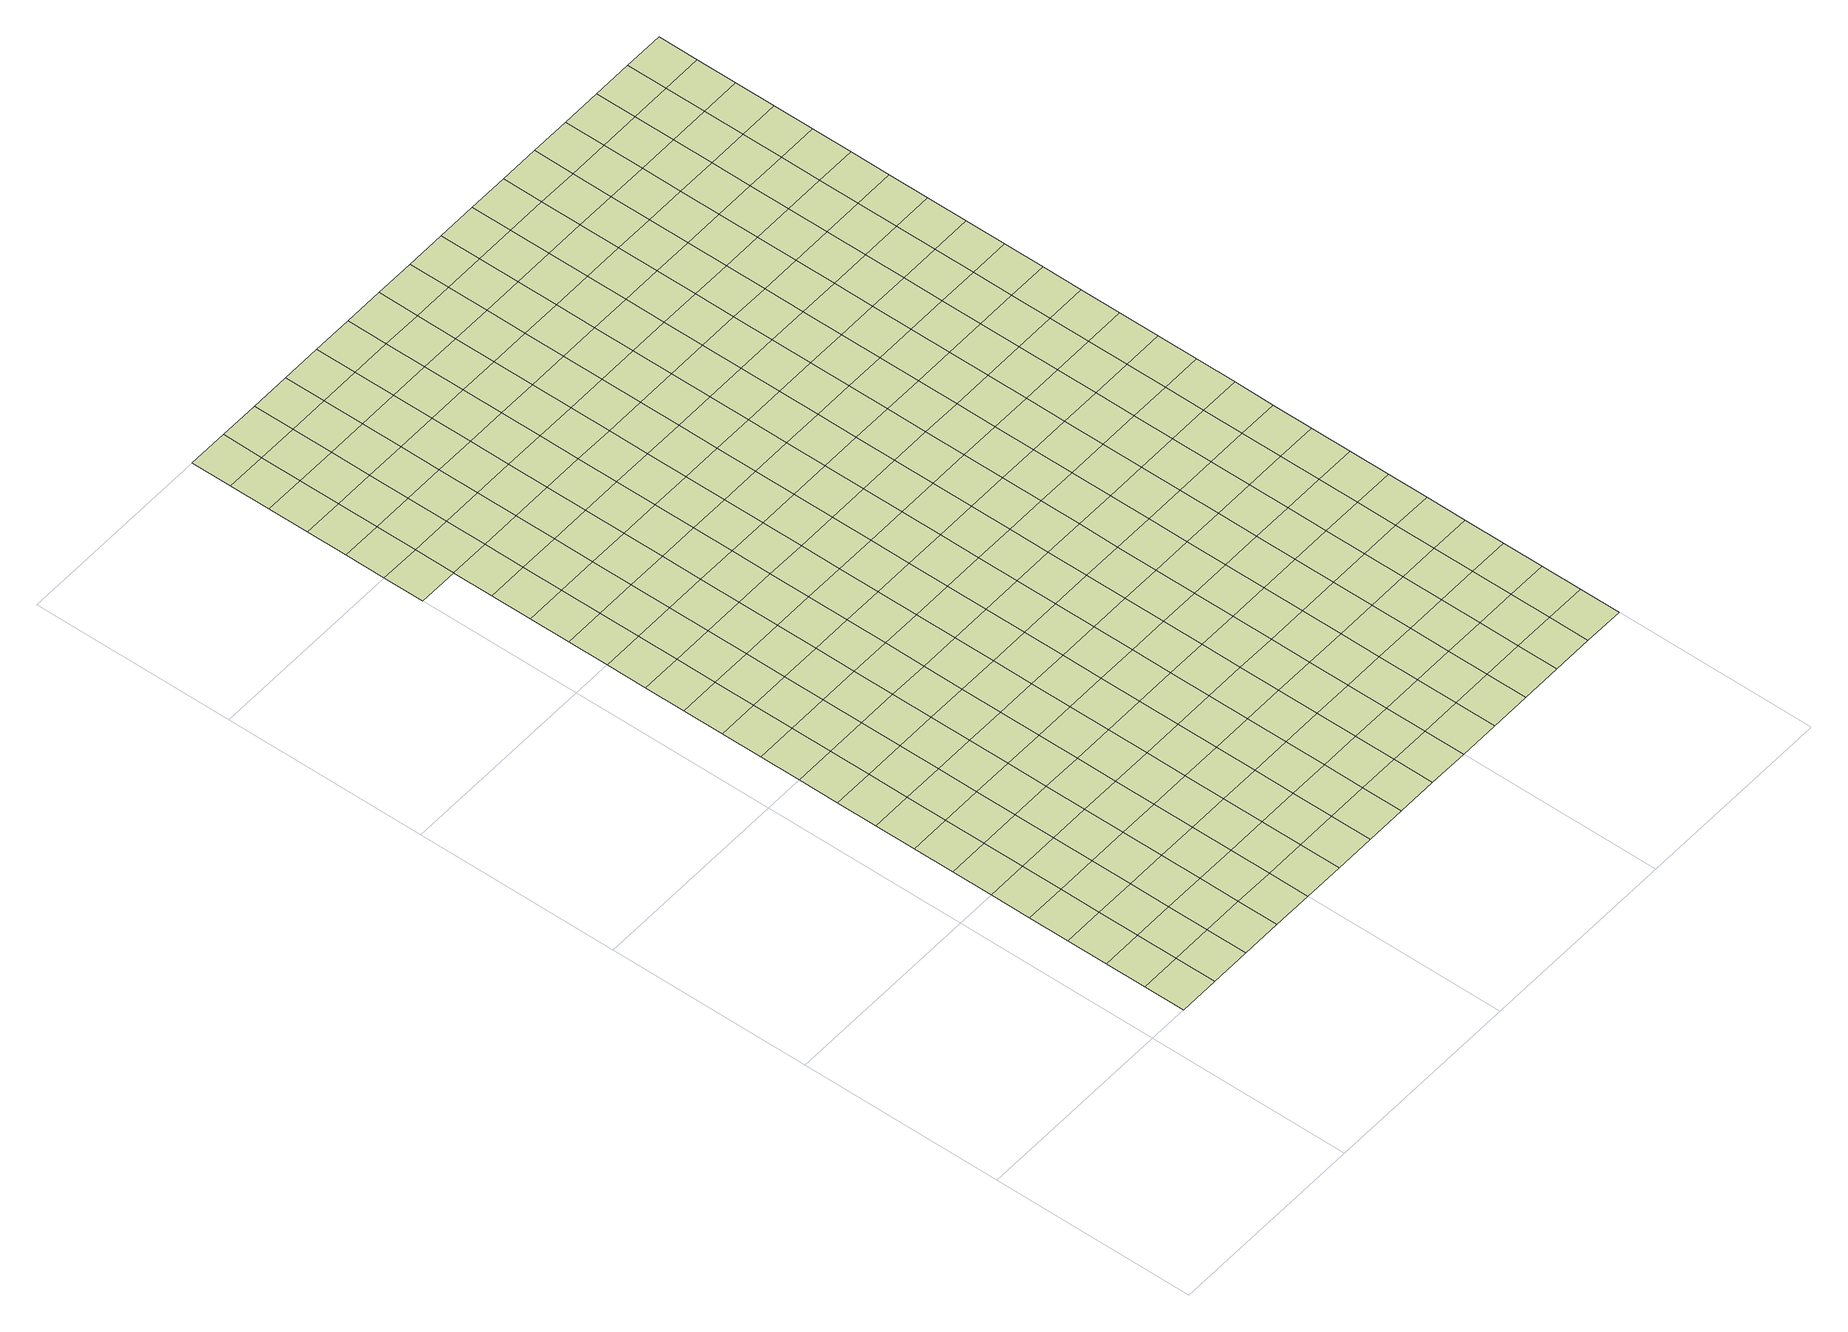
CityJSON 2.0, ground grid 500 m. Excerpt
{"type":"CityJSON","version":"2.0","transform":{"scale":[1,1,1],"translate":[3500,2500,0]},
"CityObjects":{
"landuse1":{"type":"LandUse","geometry":[{"type":"MultiSurface","lod":"2","boundaries":[[[0,1,2,3]]]}]},
"landuse2":{"type":"LandUse","geometry":[{"type":"MultiSurface","lod":"2","boundaries":[[[3,2,4,5]]]}]},
"landuse3":{"type":"LandUse","geometry":[{"type":"MultiSurface","lod":"2","boundaries":[[[5,4,6,7]]]}]},
"landuse4":{"type":"LandUse","geometry":[{"type":"MultiSurface","lod":"2","boundaries":[[[7,6,8,9]]]}]},
"landuse5":{"type":"LandUse","geometry":[{"type":"MultiSurface","lod":"2","boundaries":[[[1,10,11,2]]]}]},
"landuse6":{"type":"LandUse","geometry":[{"type":"MultiSurface","lod":"2","boundaries":[[[9,8,12,13]]]}]},
"landuse7":{"type":"LandUse","geometry":[{"type":"MultiSurface","lod":"2","boundaries":[[[2,11,14,4]]]}]},
"landuse8":{"type":"LandUse","geometry":[{"type":"MultiSurface","lod":"2","boundaries":[[[13,12,15,16]]]}]},
"landuse9":{"type":"LandUse","geometry":[{"type":"MultiSurface","lod":"2","boundaries":[[[4,14,17,6]]]}]},
"landuse10":{"type":"LandUse","geometry":[{"type":"MultiSurface","lod":"2","boundaries":[[[16,15,18,19]]]}]},
"landuse11":{"type":"LandUse","geometry":[{"type":"MultiSurface","lod":"2","boundaries":[[[6,17,20,8]]]}]},
"landuse12":{"type":"LandUse","geometry":[{"type":"MultiSurface","lod":"2","boundaries":[[[10,21,22,11]]]}]},
"landuse13":{"type":"LandUse","geometry":[{"type":"MultiSurface","lod":"2","boundaries":[[[19,18,23,24]]]}]},
"landuse14":{"type":"LandUse","geometry":[{"type":"MultiSurface","lod":"2","boundaries":[[[8,20,25,12]]]}]},
"landuse15":{"type":"LandUse","geometry":[{"type":"MultiSurface","lod":"2","boundaries":[[[11,22,26,14]]]}]},
"landuse16":{"type":"LandUse","geometry":[{"type":"MultiSurface","lod":"2","boundaries":[[[24,23,27,28]]]}]},
"landuse17":{"type":"LandUse","geometry":[{"type":"MultiSurface","lod":"2","boundaries":[[[12,25,29,15]]]}]},
"landuse18":{"type":"LandUse","geometry":[{"type":"MultiSurface","lod":"2","boundaries":[[[14,26,30,17]]]}]},
"landuse19":{"type":"LandUse","geometry":[{"type":"MultiSurface","lod":"2","boundaries":[[[28,27,31,32]]]}]},
"landuse20":{"type":"LandUse","geometry":[{"type":"MultiSurface","lod":"2","boundaries":[[[15,29,33,18]]]}]},
"landuse21":{"type":"LandUse","geometry":[{"type":"MultiSurface","lod":"2","boundaries":[[[17,30,34,20]]]}]},
"landuse22":{"type":"LandUse","geometry":[{"type":"MultiSurface","lod":"2","boundaries":[[[32,31,35,36]]]}]},
"landuse23":{"type":"LandUse","geometry":[{"type":"MultiSurface","lod":"2","boundaries":[[[21,37,38,22]]]}]},
"landuse24":{"type":"LandUse","geometry":[{"type":"MultiSurface","lod":"2","boundaries":[[[18,33,39,23]]]}]},
"landuse25":{"type":"LandUse","geometry":[{"type":"MultiSurface","lod":"2","boundaries":[[[20,34,40,25]]]}]},
"landuse26":{"type":"LandUse","geometry":[{"type":"MultiSurface","lod":"2","boundaries":[[[36,35,41,42]]]}]},
"landuse27":{"type":"LandUse","geometry":[{"type":"MultiSurface","lod":"2","boundaries":[[[22,38,43,26]]]}]},
"landuse28":{"type":"LandUse","geometry":[{"type":"MultiSurface","lod":"2","boundaries":[[[23,39,44,27]]]}]},
"landuse29":{"type":"LandUse","geometry":[{"type":"MultiSurface","lod":"2","boundaries":[[[25,40,45,29]]]}]},
"landuse30":{"type":"LandUse","geometry":[{"type":"MultiSurface","lod":"2","boundaries":[[[42,41,46,47]]]}]},
"landuse31":{"type":"LandUse","geometry":[{"type":"MultiSurface","lod":"2","boundaries":[[[26,43,48,30]]]}]},
"landuse32":{"type":"LandUse","geometry":[{"type":"MultiSurface","lod":"2","boundaries":[[[27,44,49,31]]]}]},
"landuse33":{"type":"LandUse","geometry":[{"type":"MultiSurface","lod":"2","boundaries":[[[29,45,50,33]]]}]},
"landuse34":{"type":"LandUse","geometry":[{"type":"MultiSurface","lod":"2","boundaries":[[[47,46,51,52]]]}]},
"landuse35":{"type":"LandUse","geometry":[{"type":"MultiSurface","lod":"2","boundaries":[[[30,48,53,34]]]}]},
"landuse36":{"type":"LandUse","geometry":[{"type":"MultiSurface","lod":"2","boundaries":[[[31,49,54,35]]]}]},
"landuse37":{"type":"LandUse","geometry":[{"type":"MultiSurface","lod":"2","boundaries":[[[37,55,56,38]]]}]},
"landuse38":{"type":"LandUse","geometry":[{"type":"MultiSurface","lod":"2","boundaries":[[[33,50,57,39]]]}]},
"landuse39":{"type":"LandUse","geometry":[{"type":"MultiSurface","lod":"2","boundaries":[[[52,51,58,59]]]}]},
"landuse40":{"type":"LandUse","geometry":[{"type":"MultiSurface","lod":"2","boundaries":[[[34,53,60,40]]]}]},
"landuse41":{"type":"LandUse","geometry":[{"type":"MultiSurface","lod":"2","boundaries":[[[35,54,61,41]]]}]},
"landuse42":{"type":"LandUse","geometry":[{"type":"MultiSurface","lod":"2","boundaries":[[[38,56,62,43]]]}]},
"landuse43":{"type":"LandUse","geometry":[{"type":"MultiSurface","lod":"2","boundaries":[[[39,57,63,44]]]}]},
"landuse44":{"type":"LandUse","geometry":[{"type":"MultiSurface","lod":"2","boundaries":[[[59,58,64,65]]]}]},
"landuse45":{"type":"LandUse","geometry":[{"type":"MultiSurface","lod":"2","boundaries":[[[40,60,66,45]]]}]},
"landuse46":{"type":"LandUse","geometry":[{"type":"MultiSurface","lod":"2","boundaries":[[[41,61,67,46]]]}]},
"landuse47":{"type":"LandUse","geometry":[{"type":"MultiSurface","lod":"2","boundaries":[[[43,62,68,48]]]}]},
"landuse48":{"type":"LandUse","geometry":[{"type":"MultiSurface","lod":"2","boundaries":[[[69,70,71,72]]]}]},
"landuse49":{"type":"LandUse","geometry":[{"type":"MultiSurface","lod":"2","boundaries":[[[44,63,73,49]]]}]},
"landuse50":{"type":"LandUse","geometry":[{"type":"MultiSurface","lod":"2","boundaries":[[[65,64,74,75]]]}]},
"landuse51":{"type":"LandUse","geometry":[{"type":"MultiSurface","lod":"2","boundaries":[[[45,66,76,50]]]}]},
"landuse52":{"type":"LandUse","geometry":[{"type":"MultiSurface","lod":"2","boundaries":[[[46,67,77,51]]]}]},
"landuse53":{"type":"LandUse","geometry":[{"type":"MultiSurface","lod":"2","boundaries":[[[48,68,78,53]]]}]},
"landuse54":{"type":"LandUse","geometry":[{"type":"MultiSurface","lod":"2","boundaries":[[[72,71,79,80]]]}]},
"landuse55":{"type":"LandUse","geometry":[{"type":"MultiSurface","lod":"2","boundaries":[[[49,73,81,54]]]}]},
"landuse56":{"type":"LandUse","geometry":[{"type":"MultiSurface","lod":"2","boundaries":[[[55,82,83,56]]]}]},
"landuse57":{"type":"LandUse","geometry":[{"type":"MultiSurface","lod":"2","boundaries":[[[75,74,84,85]]]}]},
"landuse58":{"type":"LandUse","geometry":[{"type":"MultiSurface","lod":"2","boundaries":[[[50,76,86,57]]]}]},
"landuse59":{"type":"LandUse","geometry":[{"type":"MultiSurface","lod":"2","boundaries":[[[51,77,87,58]]]}]},
"landuse60":{"type":"LandUse","geometry":[{"type":"MultiSurface","lod":"2","boundaries":[[[53,78,88,60]]]}]},
"landuse61":{"type":"LandUse","geometry":[{"type":"MultiSurface","lod":"2","boundaries":[[[80,79,89,90]]]}]},
"landuse62":{"type":"LandUse","geometry":[{"type":"MultiSurface","lod":"2","boundaries":[[[54,81,91,61]]]}]},
"landuse63":{"type":"LandUse","geometry":[{"type":"MultiSurface","lod":"2","boundaries":[[[56,83,92,62]]]}]},
"landuse64":{"type":"LandUse","geometry":[{"type":"MultiSurface","lod":"2","boundaries":[[[85,84,93,70]]]}]},
"landuse65":{"type":"LandUse","geometry":[{"type":"MultiSurface","lod":"2","boundaries":[[[57,86,94,63]]]}]},
"landuse66":{"type":"LandUse","geometry":[{"type":"MultiSurface","lod":"2","boundaries":[[[58,87,95,64]]]}]},
"landuse67":{"type":"LandUse","geometry":[{"type":"MultiSurface","lod":"2","boundaries":[[[60,88,96,66]]]}]},
"landuse68":{"type":"LandUse","geometry":[{"type":"MultiSurface","lod":"2","boundaries":[[[90,89,97,98]]]}]},
"landuse69":{"type":"LandUse","geometry":[{"type":"MultiSurface","lod":"2","boundaries":[[[61,91,99,67]]]}]},
"landuse70":{"type":"LandUse","geometry":[{"type":"MultiSurface","lod":"2","boundaries":[[[62,92,100,68]]]}]},
"landuse71":{"type":"LandUse","geometry":[{"type":"MultiSurface","lod":"2","boundaries":[[[70,93,101,71]]]}]},
"landuse72":{"type":"LandUse","geometry":[{"type":"MultiSurface","lod":"2","boundaries":[[[63,94,102,73]]]}]},
"landuse73":{"type":"LandUse","geometry":[{"type":"MultiSurface","lod":"2","boundaries":[[[64,95,103,74]]]}]},
"landuse74":{"type":"LandUse","geometry":[{"type":"MultiSurface","lod":"2","boundaries":[[[66,96,104,76]]]}]},
"landuse75":{"type":"LandUse","geometry":[{"type":"MultiSurface","lod":"2","boundaries":[[[98,97,105,106]]]}]},
"landuse76":{"type":"LandUse","geometry":[{"type":"MultiSurface","lod":"2","boundaries":[[[67,99,107,77]]]}]},
"landuse77":{"type":"LandUse","geometry":[{"type":"MultiSurface","lod":"2","boundaries":[[[68,100,108,78]]]}]},
"landuse78":{"type":"LandUse","geometry":[{"type":"MultiSurface","lod":"2","boundaries":[[[71,101,109,79]]]}]},
"landuse79":{"type":"LandUse","geometry":[{"type":"MultiSurface","lod":"2","boundaries":[[[73,102,110,81]]]}]},
"landuse80":{"type":"LandUse","geometry":[{"type":"MultiSurface","lod":"2","boundaries":[[[82,111,112,83]]]}]},
"landuse81":{"type":"LandUse","geometry":[{"type":"MultiSurface","lod":"2","boundaries":[[[74,103,113,84]]]}]},
"landuse82":{"type":"LandUse","geometry":[{"type":"MultiSurface","lod":"2","boundaries":[[[76,104,114,86]]]}]},
"landuse83":{"type":"LandUse","geometry":[{"type":"MultiSurface","lod":"2","boundaries":[[[106,105,115,116]]]}]},
"landuse84":{"type":"LandUse","geometry":[{"type":"MultiSurface","lod":"2","boundaries":[[[77,107,117,87]]]}]},
"landuse85":{"type":"LandUse","geometry":[{"type":"MultiSurface","lod":"2","boundaries":[[[78,108,118,88]]]}]},
"landuse86":{"type":"LandUse","geometry":[{"type":"MultiSurface","lod":"2","boundaries":[[[79,109,119,89]]]}]},
"landuse87":{"type":"LandUse","geometry":[{"type":"MultiSurface","lod":"2","boundaries":[[[81,110,120,91]]]}]},
"landuse88":{"type":"LandUse","geometry":[{"type":"MultiSurface","lod":"2","boundaries":[[[83,112,121,92]]]}]},
"landuse89":{"type":"LandUse","geometry":[{"type":"MultiSurface","lod":"2","boundaries":[[[84,113,122,93]]]}]},
"landuse90":{"type":"LandUse","geometry":[{"type":"MultiSurface","lod":"2","boundaries":[[[86,114,123,94]]]}]},
"landuse91":{"type":"LandUse","geometry":[{"type":"MultiSurface","lod":"2","boundaries":[[[87,117,124,95]]]}]},
"landuse92":{"type":"LandUse","geometry":[{"type":"MultiSurface","lod":"2","boundaries":[[[88,118,125,96]]]}]},
"landuse93":{"type":"LandUse","geometry":[{"type":"MultiSurface","lod":"2","boundaries":[[[89,119,126,97]]]}]},
"landuse94":{"type":"LandUse","geometry":[{"type":"MultiSurface","lod":"2","boundaries":[[[91,120,127,99]]]}]},
"landuse95":{"type":"LandUse","geometry":[{"type":"MultiSurface","lod":"2","boundaries":[[[92,121,128,100]]]}]},
"landuse96":{"type":"LandUse","geometry":[{"type":"MultiSurface","lod":"2","boundaries":[[[93,122,129,101]]]}]},
"landuse97":{"type":"LandUse","geometry":[{"type":"MultiSurface","lod":"2","boundaries":[[[94,123,130,102]]]}]},
"landuse98":{"type":"LandUse","geometry":[{"type":"MultiSurface","lod":"2","boundaries":[[[95,124,131,103]]]}]},
"landuse99":{"type":"LandUse","geometry":[{"type":"MultiSurface","lod":"2","boundaries":[[[96,125,132,104]]]}]},
"landuse100":{"type":"LandUse","geometry":[{"type":"MultiSurface","lod":"2","boundaries":[[[97,126,133,105]]]}]},
"landuse101":{"type":"LandUse","geometry":[{"type":"MultiSurface","lod":"2","boundaries":[[[99,127,134,107]]]}]},
"landuse102":{"type":"LandUse","geometry":[{"type":"MultiSurface","lod":"2","boundaries":[[[100,128,135,108]]]}]},
"landuse103":{"type":"LandUse","geometry":[{"type":"MultiSurface","lod":"2","boundaries":[[[101,129,136,109]]]}]},
"landuse104":{"type":"LandUse","geometry":[{"type":"MultiSurface","lod":"2","boundaries":[[[102,130,137,110]]]}]},
"landuse105":{"type":"LandUse","geometry":[{"type":"MultiSurface","lod":"2","boundaries":[[[111,138,139,112]]]}]},
"landuse106":{"type":"LandUse","geometry":[{"type":"MultiSurface","lod":"2","boundaries":[[[103,131,140,113]]]}]},
"landuse107":{"type":"LandUse","geometry":[{"type":"MultiSurface","lod":"2","boundaries":[[[104,132,141,114]]]}]},
"landuse108":{"type":"LandUse","geometry":[{"type":"MultiSurface","lod":"2","boundaries":[[[105,133,142,115]]]}]},
"landuse109":{"type":"LandUse","geometry":[{"type":"MultiSurface","lod":"2","boundaries":[[[107,134,143,117]]]}]},
"landuse110":{"type":"LandUse","geometry":[{"type":"MultiSurface","lod":"2","boundaries":[[[108,135,144,118]]]}]},
"landuse111":{"type":"LandUse","geometry":[{"type":"MultiSurface","lod":"2","boundaries":[[[109,136,145,119]]]}]},
"landuse112":{"type":"LandUse","geometry":[{"type":"MultiSurface","lod":"2","boundaries":[[[110,137,146,120]]]}]},
"landuse113":{"type":"LandUse","geometry":[{"type":"MultiSurface","lod":"2","boundaries":[[[112,139,147,121]]]}]},
"landuse114":{"type":"LandUse","geometry":[{"type":"MultiSurface","lod":"2","boundaries":[[[113,140,148,122]]]}]},
"landuse115":{"type":"LandUse","geometry":[{"type":"MultiSurface","lod":"2","boundaries":[[[114,141,149,123]]]}]},
"landuse116":{"type":"LandUse","geometry":[{"type":"MultiSurface","lod":"2","boundaries":[[[117,143,150,124]]]}]},
"landuse117":{"type":"LandUse","geometry":[{"type":"MultiSurface","lod":"2","boundaries":[[[118,144,151,125]]]}]},
"landuse118":{"type":"LandUse","geometry":[{"type":"MultiSurface","lod":"2","boundaries":[[[119,145,152,126]]]}]},
"landuse119":{"type":"LandUse","geometry":[{"type":"MultiSurface","lod":"2","boundaries":[[[120,146,153,127]]]}]},
"landuse120":{"type":"LandUse","geometry":[{"type":"MultiSurface","lod":"2","boundaries":[[[121,147,154,128]]]}]},
"landuse121":{"type":"LandUse","geometry":[{"type":"MultiSurface","lod":"2","boundaries":[[[122,148,155,129]]]}]},
"landuse122":{"type":"LandUse","geometry":[{"type":"MultiSurface","lod":"2","boundaries":[[[123,149,156,130]]]}]},
"landuse123":{"type":"LandUse","geometry":[{"type":"MultiSurface","lod":"2","boundaries":[[[124,150,157,131]]]}]},
"landuse124":{"type":"LandUse","geometry":[{"type":"MultiSurface","lod":"2","boundaries":[[[125,151,158,132]]]}]},
"landuse125":{"type":"LandUse","geometry":[{"type":"MultiSurface","lod":"2","boundaries":[[[126,152,159,133]]]}]},
"landuse126":{"type":"LandUse","geometry":[{"type":"MultiSurface","lod":"2","boundaries":[[[127,153,160,134]]]}]},
"landuse127":{"type":"LandUse","geometry":[{"type":"MultiSurface","lod":"2","boundaries":[[[128,154,161,135]]]}]},
"landuse128":{"type":"LandUse","geometry":[{"type":"MultiSurface","lod":"2","boundaries":[[[129,155,162,136]]]}]},
"landuse129":{"type":"LandUse","geometry":[{"type":"MultiSurface","lod":"2","boundaries":[[[130,156,163,137]]]}]},
"landuse130":{"type":"LandUse","geometry":[{"type":"MultiSurface","lod":"2","boundaries":[[[138,164,165,139]]]}]},
"landuse131":{"type":"LandUse","geometry":[{"type":"MultiSurface","lod":"2","boundaries":[[[131,157,166,140]]]}]},
"landuse132":{"type":"LandUse","geometry":[{"type":"MultiSurface","lod":"2","boundaries":[[[132,158,167,141]]]}]},
"landuse133":{"type":"LandUse","geometry":[{"type":"MultiSurface","lod":"2","boundaries":[[[133,159,168,142]]]}]},
"landuse134":{"type":"LandUse","geometry":[{"type":"MultiSurface","lod":"2","boundaries":[[[134,160,169,143]]]}]},
"landuse135":{"type":"LandUse","geometry":[{"type":"MultiSurface","lod":"2","boundaries":[[[135,161,170,144]]]}]},
"landuse136":{"type":"LandUse","geometry":[{"type":"MultiSurface","lod":"2","boundaries":[[[136,162,171,145]]]}]},
"landuse137":{"type":"LandUse","geometry":[{"type":"MultiSurface","lod":"2","boundaries":[[[137,163,172,146]]]}]},
"landuse138":{"type":"LandUse","geometry":[{"type":"MultiSurface","lod":"2","boundaries":[[[139,165,173,147]]]}]},
"landuse139":{"type":"LandUse","geometry":[{"type":"MultiSurface","lod":"2","boundaries":[[[140,166,174,148]]]}]},
"landuse140":{"type":"LandUse","geometry":[{"type":"MultiSurface","lod":"2","boundaries":[[[141,167,175,149]]]}]},
"landuse141":{"type":"LandUse","geometry":[{"type":"MultiSurface","lod":"2","boundaries":[[[143,169,176,150]]]}]},
"landuse142":{"type":"LandUse","geometry":[{"type":"MultiSurface","lod":"2","boundaries":[[[144,170,177,151]]]}]},
"landuse143":{"type":"LandUse","geometry":[{"type":"MultiSurface","lod":"2","boundaries":[[[145,171,178,152]]]}]},
"landuse144":{"type":"LandUse","geometry":[{"type":"MultiSurface","lod":"2","boundaries":[[[146,172,179,153]]]}]},
"landuse145":{"type":"LandUse","geometry":[{"type":"MultiSurface","lod":"2","boundaries":[[[147,173,180,154]]]}]},
"landuse146":{"type":"LandUse","geometry":[{"type":"MultiSurface","lod":"2","boundaries":[[[148,174,181,155]]]}]},
"landuse147":{"type":"LandUse","geometry":[{"type":"MultiSurface","lod":"2","boundaries":[[[149,175,182,156]]]}]},
"landuse148":{"type":"LandUse","geometry":[{"type":"MultiSurface","lod":"2","boundaries":[[[150,176,183,157]]]}]},
"landuse149":{"type":"LandUse","geometry":[{"type":"MultiSurface","lod":"2","boundaries":[[[151,177,184,158]]]}]},
"landuse150":{"type":"LandUse","geometry":[{"type":"MultiSurface","lod":"2","boundaries":[[[152,178,185,159]]]}]},
"landuse151":{"type":"LandUse","geometry":[{"type":"MultiSurface","lod":"2","boundaries":[[[153,179,186,160]]]}]},
"landuse152":{"type":"LandUse","geometry":[{"type":"MultiSurface","lod":"2","boundaries":[[[154,180,187,161]]]}]},
"landuse153":{"type":"LandUse","geometry":[{"type":"MultiSurface","lod":"2","boundaries":[[[155,181,188,162]]]}]},
"landuse154":{"type":"LandUse","geometry":[{"type":"MultiSurface","lod":"2","boundaries":[[[156,182,189,163]]]}]},
"landuse155":{"type":"LandUse","geometry":[{"type":"MultiSurface","lod":"2","boundaries":[[[164,190,191,165]]]}]},
"landuse156":{"type":"LandUse","geometry":[{"type":"MultiSurface","lod":"2","boundaries":[[[157,183,192,166]]]}]},
"landuse157":{"type":"LandUse","geometry":[{"type":"MultiSurface","lod":"2","boundaries":[[[158,184,193,167]]]}]},
"landuse158":{"type":"LandUse","geometry":[{"type":"MultiSurface","lod":"2","boundaries":[[[159,185,194,168]]]}]},
"landuse159":{"type":"LandUse","geometry":[{"type":"MultiSurface","lod":"2","boundaries":[[[160,186,195,169]]]}]},
"landuse160":{"type":"LandUse","geometry":[{"type":"MultiSurface","lod":"2","boundaries":[[[161,187,196,170]]]}]},
"landuse161":{"type":"LandUse","geometry":[{"type":"MultiSurface","lod":"2","boundaries":[[[162,188,197,171]]]}]},
"landuse162":{"type":"LandUse","geometry":[{"type":"MultiSurface","lod":"2","boundaries":[[[163,189,198,172]]]}]},
"landuse163":{"type":"LandUse","geometry":[{"type":"MultiSurface","lod":"2","boundaries":[[[165,191,199,173]]]}]},
"landuse164":{"type":"LandUse","geometry":[{"type":"MultiSurface","lod":"2","boundaries":[[[166,192,200,174]]]}]},
"landuse165":{"type":"LandUse","geometry":[{"type":"MultiSurface","lod":"2","boundaries":[[[167,193,201,175]]]}]},
"landuse166":{"type":"LandUse","geometry":[{"type":"MultiSurface","lod":"2","boundaries":[[[169,195,202,176]]]}]},
"landuse167":{"type":"LandUse","geometry":[{"type":"MultiSurface","lod":"2","boundaries":[[[170,196,203,177]]]}]},
"landuse168":{"type":"LandUse","geometry":[{"type":"MultiSurface","lod":"2","boundaries":[[[171,197,204,178]]]}]},
"landuse169":{"type":"LandUse","geometry":[{"type":"MultiSurface","lod":"2","boundaries":[[[172,198,205,179]]]}]},
"landuse170":{"type":"LandUse","geometry":[{"type":"MultiSurface","lod":"2","boundaries":[[[173,199,206,180]]]}]},
"landuse171":{"type":"LandUse","geometry":[{"type":"MultiSurface","lod":"2","boundaries":[[[174,200,207,181]]]}]},
"landuse172":{"type":"LandUse","geometry":[{"type":"MultiSurface","lod":"2","boundaries":[[[175,201,208,182]]]}]},
"landuse173":{"type":"LandUse","geometry":[{"type":"MultiSurface","lod":"2","boundaries":[[[176,202,209,183]]]}]},
"landuse174":{"type":"LandUse","geometry":[{"type":"MultiSurface","lod":"2","boundaries":[[[177,203,210,184]]]}]},
"landuse175":{"type":"LandUse","geometry":[{"type":"MultiSurface","lod":"2","boundaries":[[[178,204,211,185]]]}]},
"landuse176":{"type":"LandUse","geometry":[{"type":"MultiSurface","lod":"2","boundaries":[[[179,205,212,186]]]}]},
"landuse177":{"type":"LandUse","geometry":[{"type":"MultiSurface","lod":"2","boundaries":[[[180,206,213,187]]]}]},
"landuse178":{"type":"LandUse","geometry":[{"type":"MultiSurface","lod":"2","boundaries":[[[181,207,214,188]]]}]},
"landuse179":{"type":"LandUse","geometry":[{"type":"MultiSurface","lod":"2","boundaries":[[[182,208,215,189]]]}]},
"landuse180":{"type":"LandUse","geometry":[{"type":"MultiSurface","lod":"2","boundaries":[[[190,216,217,191]]]}]},
"landuse181":{"type":"LandUse","geometry":[{"type":"MultiSurface","lod":"2","boundaries":[[[183,209,218,192]]]}]},
"landuse182":{"type":"LandUse","geometry":[{"type":"MultiSurface","lod":"2","boundaries":[[[184,210,219,193]]]}]},
"landuse183":{"type":"LandUse","geometry":[{"type":"MultiSurface","lod":"2","boundaries":[[[185,211,220,194]]]}]},
"landuse184":{"type":"LandUse","geometry":[{"type":"MultiSurface","lod":"2","boundaries":[[[186,212,221,195]]]}]},
"landuse185":{"type":"LandUse","geometry":[{"type":"MultiSurface","lod":"2","boundaries":[[[187,213,222,196]]]}]},
"landuse186":{"type":"LandUse","geometry":[{"type":"MultiSurface","lod":"2","boundaries":[[[188,214,223,197]]]}]},
"landuse187":{"type":"LandUse","geometry":[{"type":"MultiSurface","lod":"2","boundaries":[[[189,215,224,198]]]}]},
"landuse188":{"type":"LandUse","geometry":[{"type":"MultiSurface","lod":"2","boundaries":[[[191,217,225,199]]]}]},
"landuse189":{"type":"LandUse","geometry":[{"type":"MultiSurface","lod":"2","boundaries":[[[192,218,226,200]]]}]},
"landuse190":{"type":"LandUse","geometry":[{"type":"MultiSurface","lod":"2","boundaries":[[[193,219,227,201]]]}]},
"landuse191":{"type":"LandUse","geometry":[{"type":"MultiSurface","lod":"2","boundaries":[[[195,221,228,202]]]}]},
"landuse192":{"type":"LandUse","geometry":[{"type":"MultiSurface","lod":"2","boundaries":[[[196,222,229,203]]]}]},
"landuse193":{"type":"LandUse","geometry":[{"type":"MultiSurface","lod":"2","boundaries":[[[197,223,230,204]]]}]},
"landuse194":{"type":"LandUse","geometry":[{"type":"MultiSurface","lod":"2","boundaries":[[[198,224,231,205]]]}]},
"landuse195":{"type":"LandUse","geometry":[{"type":"MultiSurface","lod":"2","boundaries":[[[199,225,232,206]]]}]},
"landuse196":{"type":"LandUse","geometry":[{"type":"MultiSurface","lod":"2","boundaries":[[[200,226,233,207]]]}]},
"landuse197":{"type":"LandUse","geometry":[{"type":"MultiSurface","lod":"2","boundaries":[[[201,227,234,208]]]}]},
"landuse198":{"type":"LandUse","geometry":[{"type":"MultiSurface","lod":"2","boundaries":[[[202,228,235,209]]]}]},
"landuse199":{"type":"LandUse","geometry":[{"type":"MultiSurface","lod":"2","boundaries":[[[203,229,236,210]]]}]},
"landuse200":{"type":"LandUse","geometry":[{"type":"MultiSurface","lod":"2","boundaries":[[[204,230,237,211]]]}]},
"landuse201":{"type":"LandUse","geometry":[{"type":"MultiSurface","lod":"2","boundaries":[[[205,231,238,212]]]}]},
"landuse202":{"type":"LandUse","geometry":[{"type":"MultiSurface","lod":"2","boundaries":[[[206,232,239,213]]]}]},
"landuse203":{"type":"LandUse","geometry":[{"type":"MultiSurface","lod":"2","boundaries":[[[207,233,240,214]]]}]},
"landuse204":{"type":"LandUse","geometry":[{"type":"MultiSurface","lod":"2","boundaries":[[[208,234,241,215]]]}]},
"landuse205":{"type":"LandUse","geometry":[{"type":"MultiSurface","lod":"2","boundaries":[[[216,242,243,217]]]}]},
"landuse206":{"type":"LandUse","geometry":[{"type":"MultiSurface","lod":"2","boundaries":[[[209,235,244,218]]]}]},
"landuse207":{"type":"LandUse","geometry":[{"type":"MultiSurface","lod":"2","boundaries":[[[210,236,245,219]]]}]},
"landuse208":{"type":"LandUse","geometry":[{"type":"MultiSurface","lod":"2","boundaries":[[[211,237,246,220]]]}]},
"landuse209":{"type":"LandUse","geometry":[{"type":"MultiSurface","lod":"2","boundaries":[[[212,238,247,221]]]}]},
"landuse210":{"type":"LandUse","geometry":[{"type":"MultiSurface","lod":"2","boundaries":[[[213,239,248,222]]]}]},
"landuse211":{"type":"LandUse","geometry":[{"type":"MultiSurface","lod":"2","boundaries":[[[214,240,249,223]]]}]},
"landuse212":{"type":"LandUse","geometry":[{"type":"MultiSurface","lod":"2","boundaries":[[[215,241,250,224]]]}]},
"landuse213":{"type":"LandUse","geometry":[{"type":"MultiSurface","lod":"2","boundaries":[[[217,243,251,225]]]}]},
"landuse214":{"type":"LandUse","geometry":[{"type":"MultiSurface","lod":"2","boundaries":[[[218,244,252,226]]]}]},
"landuse215":{"type":"LandUse","geometry":[{"type":"MultiSurface","lod":"2","boundaries":[[[219,245,253,227]]]}]},
"landuse216":{"type":"LandUse","geometry":[{"type":"MultiSurface","lod":"2","boundaries":[[[221,247,254,228]]]}]},
"landuse217":{"type":"LandUse","geometry":[{"type":"MultiSurface","lod":"2","boundaries":[[[222,248,255,229]]]}]},
"landuse218":{"type":"LandUse","geometry":[{"type":"MultiSurface","lod":"2","boundaries":[[[223,249,256,230]]]}]},
"landuse219":{"type":"LandUse","geometry":[{"type":"MultiSurface","lod":"2","boundaries":[[[224,250,257,231]]]}]},
"landuse220":{"type":"LandUse","geometry":[{"type":"MultiSurface","lod":"2","boundaries":[[[225,251,258,232]]]}]},
"landuse221":{"type":"LandUse","geometry":[{"type":"MultiSurface","lod":"2","boundaries":[[[226,252,259,233]]]}]},
"landuse222":{"type":"LandUse","geometry":[{"type":"MultiSurface","lod":"2","boundaries":[[[227,253,260,234]]]}]},
"landuse223":{"type":"LandUse","geometry":[{"type":"MultiSurface","lod":"2","boundaries":[[[228,254,261,235]]]}]},
"landuse224":{"type":"LandUse","geometry":[{"type":"MultiSurface","lod":"2","boundaries":[[[229,255,262,236]]]}]},
"landuse225":{"type":"LandUse","geometry":[{"type":"MultiSurface","lod":"2","boundaries":[[[230,256,263,237]]]}]},
"landuse226":{"type":"LandUse","geometry":[{"type":"MultiSurface","lod":"2","boundaries":[[[231,257,264,238]]]}]},
"landuse227":{"type":"LandUse","geometry":[{"type":"MultiSurface","lod":"2","boundaries":[[[232,258,265,239]]]}]},
"landuse228":{"type":"LandUse","geometry":[{"type":"MultiSurface","lod":"2","boundaries":[[[233,259,266,240]]]}]},
"landuse229":{"type":"LandUse","geometry":[{"type":"MultiSurface","lod":"2","boundaries":[[[234,260,267,241]]]}]},
"landuse230":{"type":"LandUse","geometry":[{"type":"MultiSurface","lod":"2","boundaries":[[[242,268,269,243]]]}]},
"landuse231":{"type":"LandUse","geometry":[{"type":"MultiSurface","lod":"2","boundaries":[[[235,261,270,244]]]}]},
"landuse232":{"type":"LandUse","geometry":[{"type":"MultiSurface","lod":"2","boundaries":[[[236,262,271,245]]]}]},
"landuse233":{"type":"LandUse","geometry":[{"type":"MultiSurface","lod":"2","boundaries":[[[237,263,272,246]]]}]},
"landuse234":{"type":"LandUse","geometry":[{"type":"MultiSurface","lod":"2","boundaries":[[[238,264,273,247]]]}]},
"landuse235":{"type":"LandUse","geometry":[{"type":"MultiSurface","lod":"2","boundaries":[[[239,265,274,248]]]}]},
"landuse236":{"type":"LandUse","geometry":[{"type":"MultiSurface","lod":"2","boundaries":[[[240,266,275,249]]]}]},
"landuse237":{"type":"LandUse","geometry":[{"type":"MultiSurface","lod":"2","boundaries":[[[241,267,276,250]]]}]},
"landuse238":{"type":"LandUse","geometry":[{"type":"MultiSurface","lod":"2","boundaries":[[[243,269,277,251]]]}]},
"landuse239":{"type":"LandUse","geometry":[{"type":"MultiSurface","lod":"2","boundaries":[[[244,270,278,252]]]}]},
"landuse240":{"type":"LandUse","geometry":[{"type":"MultiSurface","lod":"2","boundaries":[[[245,271,279,253]]]}]},
"landuse241":{"type":"LandUse","geometry":[{"type":"MultiSurface","lod":"2","boundaries":[[[247,273,280,254]]]}]},
"landuse242":{"type":"LandUse","geometry":[{"type":"MultiSurface","lod":"2","boundaries":[[[248,274,281,255]]]}]},
"landuse243":{"type":"LandUse","geometry":[{"type":"MultiSurface","lod":"2","boundaries":[[[249,275,282,256]]]}]},
"landuse244":{"type":"LandUse","geometry":[{"type":"MultiSurface","lod":"2","boundaries":[[[250,276,283,257]]]}]},
"landuse245":{"type":"LandUse","geometry":[{"type":"MultiSurface","lod":"2","boundaries":[[[251,277,284,258]]]}]},
"landuse246":{"type":"LandUse","geometry":[{"type":"MultiSurface","lod":"2","boundaries":[[[252,278,285,259]]]}]},
"landuse247":{"type":"LandUse","geometry":[{"type":"MultiSurface","lod":"2","boundaries":[[[253,279,286,260]]]}]},
"landuse248":{"type":"LandUse","geometry":[{"type":"MultiSurface","lod":"2","boundaries":[[[254,280,287,261]]]}]},
"landuse249":{"type":"LandUse","geometry":[{"type":"MultiSurface","lod":"2","boundaries":[[[255,281,288,262]]]}]},
"landuse250":{"type":"LandUse","geometry":[{"type":"MultiSurface","lod":"2","boundaries":[[[256,282,289,263]]]}]},
"landuse251":{"type":"LandUse","geometry":[{"type":"MultiSurface","lod":"2","boundaries":[[[257,283,290,264]]]}]},
"landuse252":{"type":"LandUse","geometry":[{"type":"MultiSurface","lod":"2","boundaries":[[[258,284,291,265]]]}]},
"landuse253":{"type":"LandUse","geometry":[{"type":"MultiSurface","lod":"2","boundaries":[[[259,285,292,266]]]}]},
"landuse254":{"type":"LandUse","geometry":[{"type":"MultiSurface","lod":"2","boundaries":[[[260,286,293,267]]]}]},
"landuse255":{"type":"LandUse","geometry":[{"type":"MultiSurface","lod":"2","boundaries":[[[268,294,295,269]]]}]},
"landuse256":{"type":"LandUse","geometry":[{"type":"MultiSurface","lod":"2","boundaries":[[[261,287,296,270]]]}]},
"landuse257":{"type":"LandUse","geometry":[{"type":"MultiSurface","lod":"2","boundaries":[[[262,288,297,271]]]}]},
"landuse258":{"type":"LandUse","geometry":[{"type":"MultiSurface","lod":"2","boundaries":[[[263,289,298,272]]]}]},
"landuse259":{"type":"LandUse","geometry":[{"type":"MultiSurface","lod":"2","boundaries":[[[264,290,299,273]]]}]},
"landuse260":{"type":"LandUse","geometry":[{"type":"MultiSurface","lod":"2","boundaries":[[[265,291,300,274]]]}]},
"landuse261":{"type":"LandUse","geometry":[{"type":"MultiSurface","lod":"2","boundaries":[[[266,292,301,275]]]}]},
"landuse262":{"type":"LandUse","geometry":[{"type":"MultiSurface","lod":"2","boundaries":[[[267,293,302,276]]]}]},
"landuse263":{"type":"LandUse","geometry":[{"type":"MultiSurface","lod":"2","boundaries":[[[269,295,303,277]]]}]},
"landuse264":{"type":"LandUse","geometry":[{"type":"MultiSurface","lod":"2","boundaries":[[[270,296,304,278]]]}]},
"landuse265":{"type":"LandUse","geometry":[{"type":"MultiSurface","lod":"2","boundaries":[[[271,297,305,279]]]}]},
"landuse266":{"type":"LandUse","geometry":[{"type":"MultiSurface","lod":"2","boundaries":[[[273,299,306,280]]]}]},
"landuse267":{"type":"LandUse","geometry":[{"type":"MultiSurface","lod":"2","boundaries":[[[274,300,307,281]]]}]},
"landuse268":{"type":"LandUse","geometry":[{"type":"MultiSurface","lod":"2","boundaries":[[[275,301,308,282]]]}]},
"landuse269":{"type":"LandUse","geometry":[{"type":"MultiSurface","lod":"2","boundaries":[[[276,302,309,283]]]}]},
"landuse270":{"type":"LandUse","geometry":[{"type":"MultiSurface","lod":"2","boundaries":[[[277,303,310,284]]]}]},
"landuse271":{"type":"LandUse","geometry":[{"type":"MultiSurface","lod":"2","boundaries":[[[278,304,311,285]]]}]},
"landuse272":{"type":"LandUse","geometry":[{"type":"MultiSurface","lod":"2","boundaries":[[[279,305,312,286]]]}]},
"landuse273":{"type":"LandUse","geometry":[{"type":"MultiSurface","lod":"2","boundaries":[[[280,306,313,287]]]}]},
"landuse274":{"type":"LandUse","geometry":[{"type":"MultiSurface","lod":"2","boundaries":[[[281,307,314,288]]]}]},
"landuse275":{"type":"LandUse","geometry":[{"type":"MultiSurface","lod":"2","boundaries":[[[282,308,315,289]]]}]},
"landuse276":{"type":"LandUse","geometry":[{"type":"MultiSurface","lod":"2","boundaries":[[[283,309,316,290]]]}]},
"landuse277":{"type":"LandUse","geometry":[{"type":"MultiSurface","lod":"2","boundaries":[[[284,310,317,291]]]}]},
"landuse278":{"type":"LandUse","geometry":[{"type":"MultiSurface","lod":"2","boundaries":[[[285,311,318,292]]]}]},
"landuse279":{"type":"LandUse","geometry":[{"type":"MultiSurface","lod":"2","boundaries":[[[286,312,319,293]]]}]},
"landuse280":{"type":"LandUse","geometry":[{"type":"MultiSurface","lod":"2","boundaries":[[[287,313,320,296]]]}]},
"landuse281":{"type":"LandUse","geometry":[{"type":"MultiSurface","lod":"2","boundaries":[[[288,314,321,297]]]}]},
"landuse282":{"type":"LandUse","geometry":[{"type":"MultiSurface","lod":"2","boundaries":[[[289,315,322,298]]]}]},
"landuse283":{"type":"LandUse","geometry":[{"type":"MultiSurface","lod":"2","boundaries":[[[290,316,323,299]]]}]},
"landuse284":{"type":"LandUse","geometry":[{"type":"MultiSurface","lod":"2","boundaries":[[[291,317,324,300]]]}]},
"landuse285":{"type":"LandUse","geometry":[{"type":"MultiSurface","lod":"2","boundaries":[[[292,318,325,301]]]}]},
"landuse286":{"type":"LandUse","geometry":[{"type":"MultiSurface","lod":"2","boundaries":[[[293,319,326,302]]]}]},
"landuse287":{"type":"LandUse","geometry":[{"type":"MultiSurface","lod":"2","boundaries":[[[296,320,327,304]]]}]},
"landuse288":{"type":"LandUse","geometry":[{"type":"MultiSurface","lod":"2","boundaries":[[[297,321,328,305]]]}]},
"landuse289":{"type":"LandUse","geometry":[{"type":"MultiSurface","lod":"2","boundaries":[[[299,323,329,306]]]}]},
"landuse290":{"type":"LandUse","geometry":[{"type":"MultiSurface","lod":"2","boundaries":[[[300,324,330,307]]]}]},
"landuse291":{"type":"LandUse","geometry":[{"type":"MultiSurface","lod":"2","boundaries":[[[301,325,331,308]]]}]},
"landuse292":{"type":"LandUse","geometry":[{"type":"MultiSurface","lod":"2","boundaries":[[[302,326,332,309]]]}]},
"landuse293":{"type":"LandUse","geometry":[{"type":"MultiSurface","lod":"2","boundaries":[[[304,327,333,311]]]}]},
"landuse294":{"type":"LandUse","geometry":[{"type":"MultiSurface","lod":"2","boundaries":[[[305,328,334,312]]]}]},
"landuse295":{"type":"LandUse","geometry":[{"type":"MultiSurface","lod":"2","boundaries":[[[306,329,335,313]]]}]},
"landuse296":{"type":"LandUse","geometry":[{"type":"MultiSurface","lod":"2","boundaries":[[[307,330,336,314]]]}]},
"landuse297":{"type":"LandUse","geometry":[{"type":"MultiSurface","lod":"2","boundaries":[[[308,331,337,315]]]}]},
"landuse298":{"type":"LandUse","geometry":[{"type":"MultiSurface","lod":"2","boundaries":[[[309,332,338,316]]]}]},
"landuse299":{"type":"LandUse","geometry":[{"type":"MultiSurface","lod":"2","boundaries":[[[311,333,339,318]]]}]},
"landuse300":{"type":"LandUse","geometry":[{"type":"MultiSurface","lod":"2","boundaries":[[[312,334,340,319]]]}]},
"landuse301":{"type":"LandUse","geometry":[{"type":"MultiSurface","lod":"2","boundaries":[[[313,335,341,320]]]}]},
"landuse302":{"type":"LandUse","geometry":[{"type":"MultiSurface","lod":"2","boundaries":[[[314,336,342,321]]]}]},
"landuse303":{"type":"LandUse","geometry":[{"type":"MultiSurface","lod":"2","boundaries":[[[315,337,343,322]]]}]},
"landuse304":{"type":"LandUse","geometry":[{"type":"MultiSurface","lod":"2","boundaries":[[[316,338,344,323]]]}]},
"landuse305":{"type":"LandUse","geometry":[{"type":"MultiSurface","lod":"2","boundaries":[[[318,339,345,325]]]}]},
"landuse306":{"type":"LandUse","geometry":[{"type":"MultiSurface","lod":"2","boundaries":[[[319,340,346,326]]]}]},
"landuse307":{"type":"LandUse","geometry":[{"type":"MultiSurface","lod":"2","boundaries":[[[320,341,347,327]]]}]},
"landuse308":{"type":"LandUse","geometry":[{"type":"MultiSurface","lod":"2","boundaries":[[[321,342,348,328]]]}]},
"landuse309":{"type":"LandUse","geometry":[{"type":"MultiSurface","lod":"2","boundaries":[[[323,344,349,329]]]}]},
"landuse310":{"type":"LandUse","geometry":[{"type":"MultiSurface","lod":"2","boundaries":[[[325,345,350,331]]]}]},
"landuse311":{"type":"LandUse","geometry":[{"type":"MultiSurface","lod":"2","boundaries":[[[326,346,351,332]]]}]},
"landuse312":{"type":"LandUse","geometry":[{"type":"MultiSurface","lod":"2","boundaries":[[[327,347,352,333]]]}]},
"landuse313":{"type":"LandUse","geometry":[{"type":"MultiSurface","lod":"2","boundaries":[[[328,348,353,334]]]}]},
"landuse314":{"type":"LandUse","geometry":[{"type":"MultiSurface","lod":"2","boundaries":[[[329,349,354,335]]]}]},
"landuse315":{"type":"LandUse","geometry":[{"type":"MultiSurface","lod":"2","boundaries":[[[331,350,355,337]]]}]},
"landuse316":{"type":"LandUse","geometry":[{"type":"MultiSurface","lod":"2","boundaries":[[[332,351,356,338]]]}]},
"landuse317":{"type":"LandUse","geometry":[{"type":"MultiSurface","lod":"2","boundaries":[[[333,352,357,339]]]}]},
"landuse318":{"type":"LandUse","geometry":[{"type":"MultiSurface","lod":"2","boundaries":[[[334,353,358,340]]]}]},
"landuse319":{"type":"LandUse","geometry":[{"type":"MultiSurface","lod":"2","boundaries":[[[335,354,359,341]]]}]},
"landuse320":{"type":"LandUse","geometry":[{"type":"MultiSurface","lod":"2","boundaries":[[[337,355,360,343]]]}]},
"landuse321":{"type":"LandUse","geometry":[{"type":"MultiSurface","lod":"2","boundaries":[[[338,356,361,344]]]}]},
"landuse322":{"type":"LandUse","geometry":[{"type":"MultiSurface","lod":"2","boundaries":[[[339,357,362,345]]]}]},
"landuse323":{"type":"LandUse","geometry":[{"type":"MultiSurface","lod":"2","boundaries":[[[340,358,363,346]]]}]},
"landuse324":{"type":"LandUse","geometry":[{"type":"MultiSurface","lod":"2","boundaries":[[[341,359,364,347]]]}]},
"landuse325":{"type":"LandUse","geometry":[{"type":"MultiSurface","lod":"2","boundaries":[[[344,361,365,349]]]}]},
"landuse326":{"type":"LandUse","geometry":[{"type":"MultiSurface","lod":"2","boundaries":[[[345,362,366,350]]]}]},
"landuse327":{"type":"LandUse","geometry":[{"type":"MultiSurface","lod":"2","boundaries":[[[346,363,367,351]]]}]},
"landuse328":{"type":"LandUse","geometry":[{"type":"MultiSurface","lod":"2","boundaries":[[[347,364,368,352]]]}]},
"landuse329":{"type":"LandUse","geometry":[{"type":"MultiSurface","lod":"2","boundaries":[[[349,365,369,354]]]}]},
"landuse330":{"type":"LandUse","geometry":[{"type":"MultiSurface","lod":"2","boundaries":[[[350,366,370,355]]]}]},
"landuse331":{"type":"LandUse","geometry":[{"type":"MultiSurface","lod":"2","boundaries":[[[351,367,371,356]]]}]},
"landuse332":{"type":"LandUse","geometry":[{"type":"MultiSurface","lod":"2","boundaries":[[[352,368,372,357]]]}]},
"landuse333":{"type":"LandUse","geometry":[{"type":"MultiSurface","lod":"2","boundaries":[[[354,369,373,359]]]}]},
"landuse334":{"type":"LandUse","geometry":[{"type":"MultiSurface","lod":"2","boundaries":[[[355,370,374,360]]]}]},
"landuse335":{"type":"LandUse","geometry":[{"type":"MultiSurface","lod":"2","boundaries":[[[356,371,375,361]]]}]},
"landuse336":{"type":"LandUse","geometry":[{"type":"MultiSurface","lod":"2","boundaries":[[[357,372,376,362]]]}]},
"landuse337":{"type":"LandUse","geometry":[{"type":"MultiSurface","lod":"2","boundaries":[[[359,373,377,364]]]}]},
"landuse338":{"type":"LandUse","geometry":[{"type":"MultiSurface","lod":"2","boundaries":[[[361,375,378,365]]]}]},
"landuse339":{"type":"LandUse","geometry":[{"type":"MultiSurface","lod":"2","boundaries":[[[362,376,379,366]]]}]},
"landuse340":{"type":"LandUse","geometry":[{"type":"MultiSurface","lod":"2","boundaries":[[[364,377,380,368]]]}]},
"landuse341":{"type":"LandUse","geometry":[{"type":"MultiSurface","lod":"2","boundaries":[[[365,378,381,369]]]}]},
"landuse342":{"type":"LandUse","geometry":[{"type":"MultiSurface","lod":"2","boundaries":[[[366,379,382,370]]]}]},
"landuse343":{"type":"LandUse","geometry":[{"type":"MultiSurface","lod":"2","boundaries":[[[368,380,383,372]]]}]},
"landuse344":{"type":"LandUse","geometry":[{"type":"MultiSurface","lod":"2","boundaries":[[[369,381,384,373]]]}]},
"landuse345":{"type":"LandUse","geometry":[{"type":"MultiSurface","lod":"2","boundaries":[[[370,382,385,374]]]}]},
"landuse346":{"type":"LandUse","geometry":[{"type":"MultiSurface","lod":"2","boundaries":[[[372,383,386,376]]]}]},
"landuse347":{"type":"LandUse","geometry":[{"type":"MultiSurface","lod":"2","boundaries":[[[373,384,387,377]]]}]},
"landuse348":{"type":"LandUse","geometry":[{"type":"MultiSurface","lod":"2","boundaries":[[[376,386,388,379]]]}]},
"landuse349":{"type":"LandUse","geometry":[{"type":"MultiSurface","lod":"2","boundaries":[[[377,387,389,380]]]}]},
"landuse350":{"type":"LandUse","geometry":[{"type":"MultiSurface","lod":"2","boundaries":[[[379,388,390,382]]]}]},
"landuse351":{"type":"LandUse","geometry":[{"type":"MultiSurface","lod":"2","boundaries":[[[380,389,391,383]]]}]},
"landuse352":{"type":"LandUse","geometry":[{"type":"MultiSurface","lod":"2","boundaries":[[[382,390,392,385]]]}]},
"landuse353":{"type":"LandUse","geometry":[{"type":"MultiSurface","lod":"2","boundaries":[[[383,391,393,386]]]}]},
"landuse354":{"type":"LandUse","geometry":[{"type":"MultiSurface","lod":"2","boundaries":[[[386,393,394,388]]]}]},
"landuse355":{"type":"LandUse","geometry":[{"type":"MultiSurface","lod":"2","boundaries":[[[388,394,395,390]]]}]},
"landuse356":{"type":"LandUse","geometry":[{"type":"MultiSurface","lod":"2","boundaries":[[[390,395,396,392]]]}]}
},
"vertices":[
[100,0,0],[200,0,0],[200,100,0],[100,100,0],
[200,200,0],[100,200,0],
[200,300,0],[100,300,0],
[200,400,0],[100,400,0],
[300,0,0],[300,100,0],
[200,500,0],[100,500,0],
[300,200,0],
[200,600,0],[100,600,0],
[300,300,0],
[200,700,0],[100,700,0],
[300,400,0],
[400,0,0],[400,100,0],
[200,800,0],[100,800,0],
[300,500,0],
[400,200,0],
[200,900,0],[100,900,0],
[300,600,0],
[400,300,0],
[200,1000,0],[100,1000,0],
[300,700,0],
[400,400,0],
[200,1100,0],[100,1100,0],
[500,0,0],[500,100,0],
[300,800,0],
[400,500,0],
[200,1200,0],[100,1200,0],
[500,200,0],
[300,900,0],
[400,600,0],
[200,1300,0],[100,1300,0],
[500,300,0],
[300,1000,0],
[400,700,0],
[200,1400,0],[100,1400,0],
[500,400,0],
[300,1100,0],
[600,0,0],[600,100,0],
[400,800,0],
[200,1500,0],[100,1500,0],
[500,500,0],
[300,1200,0],
[600,200,0],
[400,900,0],
[200,1600,0],[100,1600,0],
[500,600,0],
[300,1300,0],
[600,300,0],
[0,1900,0],[100,1900,0],[100,2000,0],[0,2000,0],
[400,1000,0],
[200,1700,0],[100,1700,0],
[500,700,0],
[300,1400,0],
[600,400,0],
[100,2100,0],[0,2100,0],
[400,1100,0],
[700,0,0],[700,100,0],
[200,1800,0],[100,1800,0],
[500,800,0],
[300,1500,0],
[600,500,0],
[100,2200,0],[0,2200,0],
[400,1200,0],
[700,200,0],
[200,1900,0],
[500,900,0],
[300,1600,0],
[600,600,0],
[100,2300,0],[0,2300,0],
[400,1300,0],
[700,300,0],
[200,2000,0],
[500,1000,0],
[300,1700,0],
[600,700,0],
[100,2400,0],[0,2400,0],
[400,1400,0],
[700,400,0],
[200,2100,0],
[500,1100,0],
[800,0,0],[800,100,0],
[300,1800,0],
[600,800,0],
[100,2500,0],[0,2500,0],
[400,1500,0],
[700,500,0],
[200,2200,0],
[500,1200,0],
[800,200,0],
[300,1900,0],
[600,900,0],
[400,1600,0],
[700,600,0],
[200,2300,0],
[500,1300,0],
[800,300,0],
[300,2000,0],
[600,1000,0],
[400,1700,0],
[700,700,0],
[200,2400,0],
[500,1400,0],
[800,400,0],
[300,2100,0],
[600,1100,0],
[900,0,0],[900,100,0],
[400,1800,0],
[700,800,0],
[200,2500,0],
[500,1500,0],
[800,500,0],
[300,2200,0],
[600,1200,0],
[900,200,0],
[400,1900,0],
[700,900,0],
[500,1600,0],
[800,600,0],
[300,2300,0],
[600,1300,0],
[900,300,0],
[400,2000,0],
[700,1000,0],
[500,1700,0],
[800,700,0],
[300,2400,0],
[600,1400,0],
[900,400,0],
[400,2100,0],
[700,1100,0],
[1000,0,0],[1000,100,0],
[500,1800,0],
[800,800,0],
[300,2500,0],
[600,1500,0],
[900,500,0],
[400,2200,0],
[700,1200,0],
[1000,200,0],
[500,1900,0],
[800,900,0],
[600,1600,0],
[900,600,0],
[400,2300,0],
[700,1300,0],
[1000,300,0],
[500,2000,0],
[800,1000,0],
[600,1700,0],
[900,700,0],
[400,2400,0],
[700,1400,0],
[1000,400,0],
[500,2100,0],
[800,1100,0],
[1100,0,0],[1100,100,0],
[600,1800,0],
[900,800,0],
[400,2500,0],
[700,1500,0],
[1000,500,0],
[500,2200,0],
[800,1200,0],
[1100,200,0],
[600,1900,0],
[900,900,0],
[700,1600,0],
[1000,600,0],
[500,2300,0],
[800,1300,0],
[1100,300,0],
[600,2000,0],
[900,1000,0],
[700,1700,0],
[1000,700,0],
[500,2400,0],
[800,1400,0],
[1100,400,0],
[600,2100,0],
[900,1100,0],
[1200,0,0],[1200,100,0],
[700,1800,0],
[1000,800,0],
[500,2500,0],
[800,1500,0],
[1100,500,0],
[600,2200,0],
[900,1200,0],
[1200,200,0],
[700,1900,0],
[1000,900,0],
[800,1600,0],
[1100,600,0],
[600,2300,0],
[900,1300,0],
[1200,300,0],
[700,2000,0],
[1000,1000,0],
[800,1700,0],
[1100,700,0],
[600,2400,0],
[900,1400,0],
[1200,400,0],
[700,2100,0],
[1000,1100,0],
[1300,0,0],[1300,100,0],
[800,1800,0],
[1100,800,0],
[600,2500,0],
[900,1500,0],
[1200,500,0],
[700,2200,0],
[1000,1200,0],
[1300,200,0],
[800,1900,0],
[1100,900,0],
[900,1600,0],
[1200,600,0],
[700,2300,0],
[1000,1300,0],
[1300,300,0],
[800,2000,0],
[1100,1000,0],
[900,1700,0],
[1200,700,0],
[700,2400,0],
[1000,1400,0],
[1300,400,0],
[800,2100,0],
[1100,1100,0],
[1400,0,0],[1400,100,0],
[900,1800,0],
[1200,800,0],
[700,2500,0],
[1000,1500,0],
[1300,500,0],
[800,2200,0],
[1100,1200,0],
[1400,200,0],
[900,1900,0],
[1200,900,0],
[1000,1600,0],
[1300,600,0],
[800,2300,0],
[1100,1300,0],
[1400,300,0],
[900,2000,0],
[1200,1000,0],
[1000,1700,0],
[1300,700,0],
[800,2400,0],
[1100,1400,0],
[1400,400,0],
[900,2100,0],
[1200,1100,0],
[1500,0,0],[1500,100,0],
[1000,1800,0],
[1300,800,0],
[800,2500,0],
[1100,1500,0],
[1400,500,0],
[900,2200,0],
[1200,1200,0],
[1500,200,0],
[1000,1900,0],
[1300,900,0],
[1100,1600,0],
[1400,600,0],
[900,2300,0],
[1200,1300,0],
[1500,300,0],
[1000,2000,0],
[1300,1000,0],
[1100,1700,0],
[1400,700,0],
[900,2400,0],
[1200,1400,0],
[1500,400,0],
[1000,2100,0],
[1300,1100,0],
[1100,1800,0],
[1400,800,0],
[900,2500,0],
[1200,1500,0],
[1500,500,0],
[1000,2200,0],
[1300,1200,0],
[1100,1900,0],
[1400,900,0],
[1200,1600,0],
[1500,600,0],
[1000,2300,0],
[1300,1300,0],
[1100,2000,0],
[1400,1000,0],
[1200,1700,0],
[1500,700,0],
[1000,2400,0],
[1300,1400,0],
[1100,2100,0],
[1400,1100,0],
[1200,1800,0],
[1500,800,0],
[1000,2500,0],
[1300,1500,0],
[1100,2200,0],
[1400,1200,0],
[1200,1900,0],
[1500,900,0],
[1300,1600,0],
[1100,2300,0],
[1400,1300,0],
[1200,2000,0],
[1500,1000,0],
[1300,1700,0],
[1100,2400,0],
[1400,1400,0],
[1200,2100,0],
[1500,1100,0],
[1300,1800,0],
[1100,2500,0],
[1400,1500,0],
[1200,2200,0],
[1500,1200,0],
[1300,1900,0],
[1400,1600,0],
[1200,2300,0],
[1500,1300,0],
[1300,2000,0],
[1400,1700,0],
[1200,2400,0],
[1500,1400,0],
[1300,2100,0],
[1400,1800,0],
[1200,2500,0],
[1500,1500,0],
[1300,2200,0],
[1400,1900,0],
[1500,1600,0],
[1300,2300,0],
[1400,2000,0],
[1500,1700,0],
[1300,2400,0],
[1400,2100,0],
[1500,1800,0],
[1300,2500,0],
[1400,2200,0],
[1500,1900,0],
[1400,2300,0],
[1500,2000,0],
[1400,2400,0],
[1500,2100,0],
[1400,2500,0],
[1500,2200,0],
[1500,2300,0],
[1500,2400,0],
[1500,2500,0]
]}
